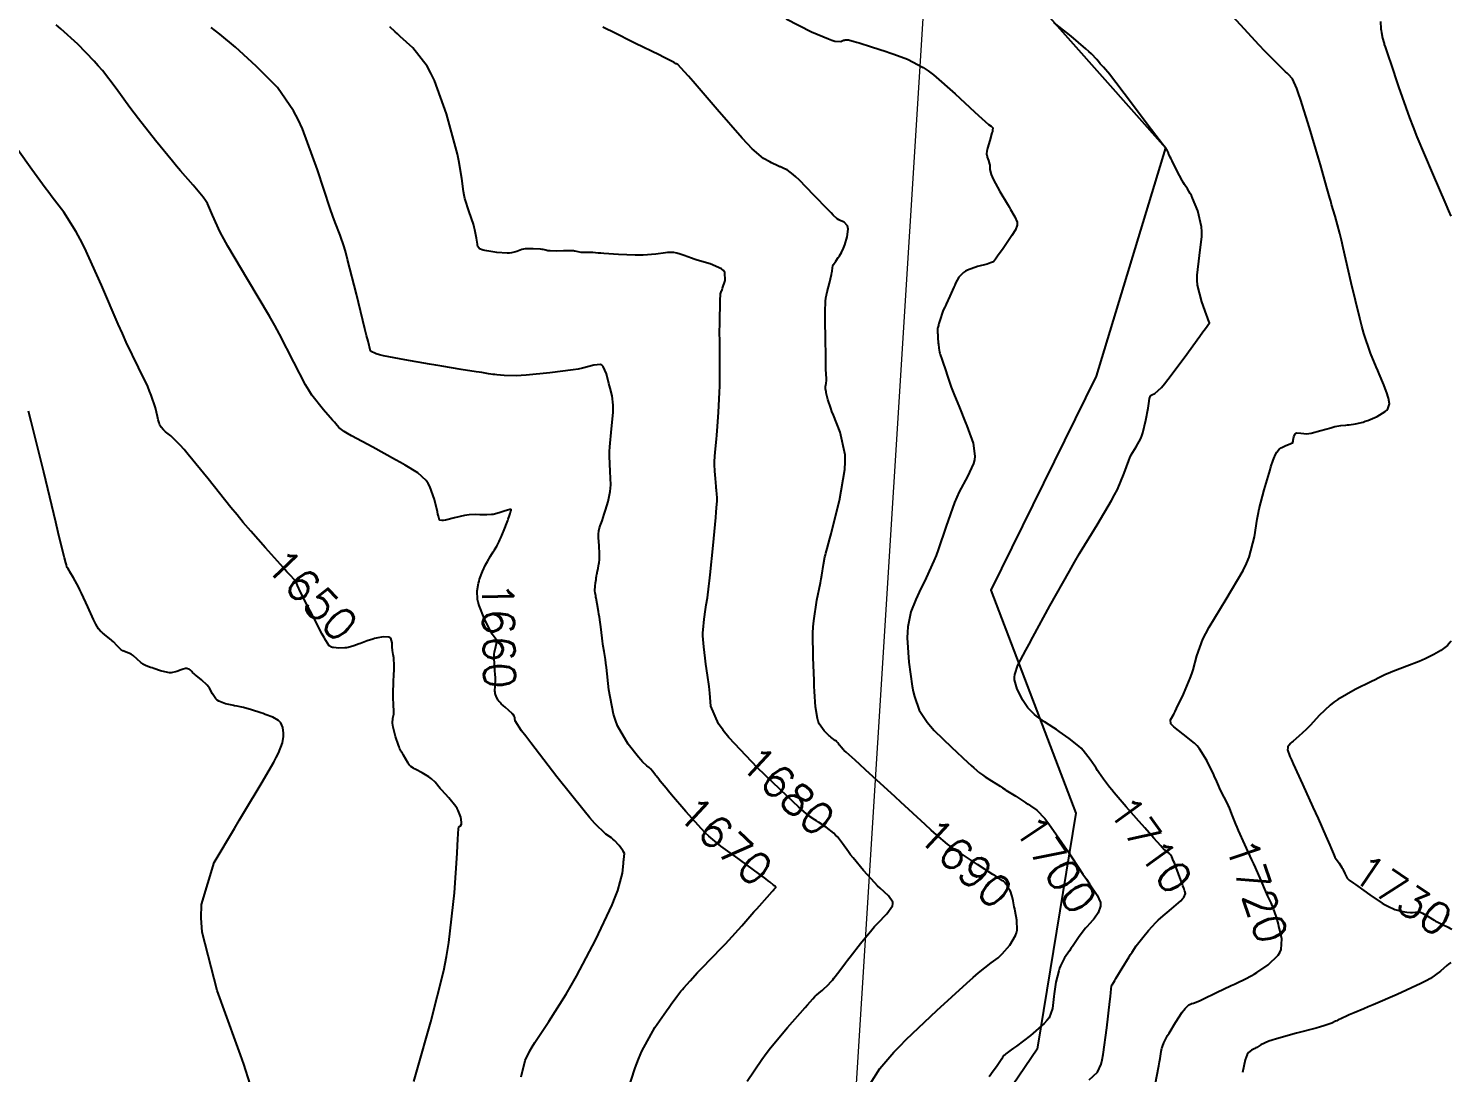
# Model space of a CAD drawing. Header units: metres. Extents: x 837477 to 838477, y 1189014 to 1191014.
# Drawn here: x 837641.7 to 837814.6, y 1189637.6 to 1189764.5 of the extents above; entities that cross this region are included whole.
import ezdxf

# ---------------------------------------------------------------- set-up
doc = ezdxf.new("R2010")
doc.units = ezdxf.units.M
doc.header["$LTSCALE"] = 0.3
doc.layers.add('COTAS 10', color=1, linetype='Continuous')
doc.layers.add('LINEA_DE_CEROS', color=61, linetype='Continuous')
doc.layers.add('Linea_Tendencia', color=51, linetype='Continuous', lineweight=20)
doc.styles.get("Standard").update_dxf_attribs({"font": 'simplex.shx'})

msp = doc.modelspace()

# ---------------------------------------------------------------- linework, layer by layer
at = {"layer": 'COTAS 10'}
for points, elevation in [([(837778.7, 1189636.113), (837779.127, 1189638.422), (837779.212, 1189638.896), (837779.283, 1189639.298), (837779.421, 1189640.155), (837779.494, 1189640.555), (837779.525, 1189640.669), (837779.559, 1189640.785), (837779.721, 1189641.216), (837780.058, 1189641.863), (837780.202, 1189642.116), (837780.37, 1189642.4), (837781.161, 1189643.692), (837781.977, 1189644.93), (837782.16, 1189645.18), (837782.324, 1189645.39), (837782.763, 1189645.815), (837783.047, 1189645.95), (837783.114, 1189645.977), (837783.175, 1189646), (837783.354, 1189646.046), (837783.871, 1189646.252), (837784.145, 1189646.375), (837784.477, 1189646.528), (837786.148, 1189647.322), (837787.92, 1189648.167), (837788.315, 1189648.353), (837788.668, 1189648.518), (837789.596, 1189648.937), (837790.43, 1189649.381), (837790.723, 1189649.561), (837791.044, 1189649.766), (837792.43, 1189650.714), (837793.633, 1189651.87), (837793.838, 1189652.206), (837793.987, 1189652.549), (837794.066, 1189653.844), (837793.797, 1189655.063), (837793.727, 1189655.358), (837793.659, 1189655.633), (837793.43, 1189656.473), (837793.197, 1189657.176), (837793.126, 1189657.366), (837793.052, 1189657.553), (837792.764, 1189658.211), (837792.394, 1189659.021), (837792.268, 1189659.303), (837792.133, 1189659.611), (837791.561, 1189660.935), (837790.873, 1189662.51), (837790.664, 1189662.977), (837790.448, 1189663.458), (837789.601, 1189665.303), (837788.823, 1189667.014), (837788.651, 1189667.409), (837788.497, 1189667.771), (837788.096, 1189668.795), (837787.767, 1189669.635), (837787.659, 1189669.881), (837787.649, 1189669.903), (837787.543, 1189670.133), (837787.063, 1189671.089), (837786.604, 1189671.981), (837786.501, 1189672.192), (837786.408, 1189672.388), (837786.163, 1189672.966), (837785.873, 1189673.649), (837785.754, 1189673.911), (837785.617, 1189674.204), (837784.98, 1189675.525), (837784.082, 1189676.947), (837783.781, 1189677.304), (837783.457, 1189677.645), (837782.098, 1189678.743), (837780.939, 1189679.613), (837780.742, 1189679.81), (837780.599, 1189679.989), (837780.529, 1189680.475), (837780.942, 1189681.171), (837781.103, 1189681.482), (837781.285, 1189681.843), (837782.114, 1189683.575), (837782.948, 1189685.544), (837783.134, 1189686.056), (837783.3, 1189686.554), (837783.736, 1189688.229), (837784.472, 1189690.249), (837784.828, 1189690.963), (837785.249, 1189691.744), (837787.316, 1189695.124), (837789.365, 1189698.607), (837789.775, 1189699.453), (837790.115, 1189700.247), (837790.775, 1189702.688), (837791.083, 1189704.849), (837791.201, 1189705.467), (837791.334, 1189706.094), (837791.935, 1189708.431), (837792.524, 1189710.435), (837792.651, 1189710.853), (837792.761, 1189711.211), (837793.024, 1189712.009), (837793.189, 1189712.411), (837793.237, 1189712.519), (837793.286, 1189712.627), (837793.473, 1189713.004), (837793.756, 1189713.351), (837793.867, 1189713.439), (837793.992, 1189713.524), (837794.558, 1189713.801), (837795.086, 1189714.006), (837795.187, 1189714.045), (837795.269, 1189714.077), (837795.399, 1189714.129), (837795.403, 1189714.133), (837795.404, 1189714.137), (837795.406, 1189714.141), (837795.407, 1189714.142), (837795.41, 1189714.143), (837795.415, 1189714.15), (837795.416, 1189714.155), (837795.418, 1189714.161), (837795.424, 1189714.193), (837795.446, 1189714.321), (837795.456, 1189714.388), (837795.469, 1189714.468), (837795.532, 1189714.873), (837795.709, 1189715.236), (837795.794, 1189715.291), (837795.894, 1189715.326), (837796.385, 1189715.285), (837797.12, 1189715.231), (837797.375, 1189715.257), (837797.652, 1189715.301), (837798.836, 1189715.611), (837800.016, 1189715.962), (837800.289, 1189716.034), (837800.54, 1189716.093), (837801.256, 1189716.215), (837801.875, 1189716.278), (837802.064, 1189716.3), (837802.261, 1189716.326), (837803.039, 1189716.436), (837803.947, 1189716.65), (837804.227, 1189716.741), (837804.519, 1189716.845), (837805.674, 1189717.336), (837806.655, 1189717.92), (837806.838, 1189718.083), (837806.982, 1189718.247), (837807.179, 1189718.843), (837807.035, 1189719.567), (837806.963, 1189719.811), (837806.878, 1189720.074), (837806.458, 1189721.182), (837805.904, 1189722.519), (837805.735, 1189722.927), (837805.559, 1189723.351), (837804.864, 1189725.015), (837804.052, 1189727.403), (837803.802, 1189728.283), (837803.541, 1189729.258), (837802.508, 1189733.566), (837801.536, 1189737.808), (837801.313, 1189738.74), (837801.111, 1189739.567), (837800.549, 1189741.679), (837800.131, 1189743.096), (837800.019, 1189743.484), (837799.91, 1189743.871), (837799.528, 1189745.255), (837798.983, 1189747.185), (837798.769, 1189747.916), (837798.528, 1189748.732), (837797.435, 1189752.393), (837796.343, 1189755.871), (837796.104, 1189756.573), (837795.892, 1189757.161), (837795.357, 1189758.343), (837794.893, 1189758.861), (837794.726, 1189759.031), (837794.543, 1189759.213), (837793.744, 1189759.965), (837792.05, 1189761.691), (837791.303, 1189762.487), (837790.434, 1189763.42), (837786.293, 1189767.939)], 1720), ([(837701.624, 1189637.101), (837702.105, 1189639.075), (837702.667, 1189640.239), (837702.95, 1189640.717), (837703.289, 1189641.262), (837704.974, 1189643.793), (837707.096, 1189647.134), (837707.711, 1189648.19), (837708.338, 1189649.302), (837710.7, 1189653.793), (837712.682, 1189657.983), (837713.07, 1189658.906), (837713.388, 1189659.726), (837713.953, 1189661.831), (837714.048, 1189663.018), (837714.069, 1189663.259), (837714.088, 1189663.462), (837714.137, 1189663.881), (837714.165, 1189664.037), (837714.17, 1189664.075), (837714.174, 1189664.11), (837714.182, 1189664.219), (837714.08, 1189664.425), (837714.016, 1189664.523), (837713.936, 1189664.638), (837713.518, 1189665.198), (837712.957, 1189665.818), (837712.787, 1189665.971), (837712.611, 1189666.115), (837711.922, 1189666.567), (837710.565, 1189667.878), (837709.966, 1189668.564), (837709.272, 1189669.389), (837705.961, 1189673.538), (837702.786, 1189677.663), (837702.178, 1189678.475), (837701.687, 1189679.143), (837700.892, 1189680.362), (837700.859, 1189680.618), (837700.848, 1189680.678), (837700.837, 1189680.734), (837700.792, 1189680.9), (837700.66, 1189681.094), (837700.593, 1189681.167), (837700.514, 1189681.248), (837700.121, 1189681.615), (837699.69, 1189681.996), (837699.491, 1189682.172), (837699.203, 1189682.427), (837699.069, 1189682.571), (837698.968, 1189682.678), (837698.906, 1189682.76), (837698.845, 1189682.848), (837698.632, 1189683.212), (837698.481, 1189683.667), (837698.458, 1189683.813), (837698.443, 1189683.967), (837698.459, 1189684.593), (837698.492, 1189685.384), (837698.489, 1189685.642), (837698.48, 1189685.917), (837698.402, 1189687.05), (837698.353, 1189688.165), (837698.363, 1189688.428), (837698.383, 1189688.671), (837698.537, 1189689.385), (837698.662, 1189689.895), (837698.663, 1189690.01), (837698.649, 1189690.114), (837698.478, 1189690.393), (837698.109, 1189690.89), (837697.97, 1189691.132), (837697.817, 1189691.418), (837697.131, 1189692.826), (837696.52, 1189694.372), (837696.413, 1189694.745), (837696.333, 1189695.095), (837696.269, 1189696.16), (837696.438, 1189697.068), (837696.504, 1189697.319), (837696.579, 1189697.57), (837696.92, 1189698.474), (837697.309, 1189699.308), (837697.415, 1189699.515), (837697.519, 1189699.712), (837697.887, 1189700.334), (837698.226, 1189700.863), (837698.313, 1189701.001), (837698.396, 1189701.135), (837698.659, 1189701.567), (837698.671, 1189701.587), (837698.961, 1189702.146), (837699.054, 1189702.348), (837699.152, 1189702.57), (837699.554, 1189703.539), (837699.921, 1189704.479), (837699.999, 1189704.682), (837700.066, 1189704.86), (837700.218, 1189705.296), (837700.287, 1189705.525), (837700.301, 1189705.572), (837700.312, 1189705.612), (837700.334, 1189705.697), (837700.349, 1189705.754), (837700.355, 1189705.776), (837700.364, 1189705.801), (837700.403, 1189705.914), (837700.405, 1189706.009), (837700.39, 1189706.022), (837700.369, 1189706.031), (837700.233, 1189706.014), (837699.946, 1189705.927), (837699.828, 1189705.89), (837699.694, 1189705.849), (837699.072, 1189705.653), (837698.382, 1189705.468), (837698.205, 1189705.433), (837698.034, 1189705.405), (837697.469, 1189705.361), (837696.93, 1189705.371), (837696.777, 1189705.376), (837696.621, 1189705.382), (837696.043, 1189705.414), (837695.299, 1189705.375), (837695.038, 1189705.336), (837694.754, 1189705.285), (837693.532, 1189705), (837692.414, 1189704.739), (837692.196, 1189704.703), (837692.017, 1189704.682), (837691.701, 1189704.737), (837691.573, 1189705.216), (837691.512, 1189705.462), (837691.44, 1189705.757), (837691.091, 1189707.234), (837690.528, 1189708.826), (837690.322, 1189709.193), (837690.094, 1189709.529), (837689.087, 1189710.478), (837687.542, 1189711.405), (837686.976, 1189711.727), (837686.348, 1189712.078), (837683.58, 1189713.582), (837681.023, 1189714.978), (837680.529, 1189715.261), (837680.127, 1189715.499), (837679.449, 1189715.987), (837679.119, 1189716.432), (837678.938, 1189716.644), (837678.716, 1189716.894), (837677.59, 1189718.118), (837676.196, 1189719.906), (837675.805, 1189720.512), (837675.414, 1189721.166), (837673.984, 1189723.929), (837672.253, 1189727.334), (837671.672, 1189728.393), (837671.046, 1189729.502), (837668.417, 1189733.929), (837665.983, 1189738.025), (837665.481, 1189738.927), (837665.052, 1189739.727), (837664.123, 1189741.778), (837663.493, 1189743.187), (837663.253, 1189743.583), (837662.984, 1189743.982), (837661.778, 1189745.444), (837660.227, 1189747.174), (837659.742, 1189747.741), (837659.232, 1189748.348), (837657.19, 1189750.857), (837655.115, 1189753.507), (837654.585, 1189754.202), (837654.074, 1189754.88), (837652.388, 1189757.19), (837650.727, 1189759.351), (837650.231, 1189759.934), (837649.72, 1189760.512), (837647.745, 1189762.547), (837645.685, 1189764.427), (837645.121, 1189764.906)], 1660), ([(837733.847, 1189765.631), (837736.909, 1189764.055), (837738.978, 1189763.2), (837739.399, 1189763.054), (837739.753, 1189762.948), (837740.485, 1189762.893), (837740.81, 1189763.045), (837740.909, 1189763.069), (837741.012, 1189763.084), (837741.414, 1189763.075), (837742.105, 1189762.91), (837742.389, 1189762.829), (837742.714, 1189762.731), (837744.222, 1189762.248), (837745.971, 1189761.662), (837746.447, 1189761.5), (837746.92, 1189761.337), (837748.6, 1189760.75), (837750.492, 1189759.748), (837751.099, 1189759.324), (837751.741, 1189758.836), (837754.359, 1189756.546), (837756.72, 1189754.326), (837757.2, 1189753.884), (837757.606, 1189753.516), (837758.444, 1189752.806), (837758.734, 1189752.609), (837758.794, 1189752.563), (837758.846, 1189752.522), (837758.958, 1189752.406), (837758.933, 1189752.113), (837758.897, 1189751.961), (837758.85, 1189751.778), (837758.577, 1189750.859), (837758.299, 1189749.928), (837758.248, 1189749.737), (837758.209, 1189749.576), (837758.164, 1189749.235), (837758.223, 1189749.02), (837758.249, 1189748.938), (837758.279, 1189748.845), (837758.424, 1189748.427), (837758.553, 1189747.969), (837758.574, 1189747.851), (837758.587, 1189747.737), (837758.579, 1189747.355), (837758.737, 1189746.728), (837758.856, 1189746.458), (837759.006, 1189746.147), (837759.818, 1189744.675), (837760.719, 1189743.141), (837760.926, 1189742.791), (837761.114, 1189742.472), (837761.64, 1189741.588), (837761.895, 1189740.933), (837761.912, 1189740.759), (837761.907, 1189740.587), (837761.696, 1189739.993), (837761.245, 1189739.3), (837761.089, 1189739.066), (837760.919, 1189738.814), (837760.19, 1189737.755), (837759.513, 1189736.789), (837759.26, 1189736.437), (837759.023, 1189736.13), (837758.669, 1189735.98), (837758.479, 1189735.92), (837758.25, 1189735.851), (837757.09, 1189735.533), (837755.88, 1189735.111), (837755.618, 1189734.977), (837755.388, 1189734.835), (837754.822, 1189734.261), (837754.435, 1189733.527), (837754.318, 1189733.284), (837754.197, 1189733.025), (837753.722, 1189731.949), (837753.302, 1189730.978), (837753.215, 1189730.787), (837753.14, 1189730.628), (837752.977, 1189730.331), (837752.868, 1189730.116), (837752.828, 1189730.009), (837752.784, 1189729.881), (837752.589, 1189729.245), (837752.405, 1189728.606), (837752.368, 1189728.476), (837752.336, 1189728.366), (837752.27, 1189728.135), (837752.248, 1189728.046), (837752.243, 1189728.025), (837752.24, 1189728.006), (837752.234, 1189727.949), (837752.234, 1189727.875), (837752.235, 1189727.845), (837752.235, 1189727.811), (837752.238, 1189727.652), (837752.247, 1189727.411), (837752.251, 1189727.324), (837752.256, 1189727.229), (837752.279, 1189726.816), (837752.312, 1189726.349), (837752.322, 1189726.221), (837752.333, 1189726.093), (837752.378, 1189725.633), (837752.464, 1189725.146), (837752.501, 1189725.001), (837752.544, 1189724.852), (837752.743, 1189724.275), (837752.999, 1189723.574), (837753.076, 1189723.346), (837753.157, 1189723.104), (837753.474, 1189722.106), (837753.896, 1189720.876), (837754.042, 1189720.487), (837754.202, 1189720.077), (837754.887, 1189718.424), (837755.61, 1189716.672), (837755.793, 1189716.2), (837755.97, 1189715.734), (837756.546, 1189714.099), (837756.767, 1189712.505), (837756.719, 1189712.066), (837756.624, 1189711.627), (837755.887, 1189710.046), (837754.853, 1189708.163), (837754.571, 1189707.532), (837754.29, 1189706.855), (837753.29, 1189704.017), (837752.315, 1189701.137), (837752.05, 1189700.433), (837751.787, 1189699.771), (837750.855, 1189697.716), (837750.009, 1189695.993), (837749.8, 1189695.538), (837749.602, 1189695.094), (837748.981, 1189693.572), (837748.608, 1189691.751), (837748.567, 1189691.119), (837748.554, 1189690.431), (837748.731, 1189687.481), (837749.141, 1189684.568), (837749.274, 1189683.902), (837749.416, 1189683.298), (837750, 1189681.626), (837750.991, 1189680.162), (837751.389, 1189679.69), (837751.841, 1189679.188), (837753.923, 1189677.134), (837755.925, 1189675.294), (837756.327, 1189674.928), (837756.663, 1189674.623), (837757.326, 1189674.039), (837757.695, 1189673.776), (837757.845, 1189673.674), (837758.017, 1189673.559), (837758.811, 1189673.04), (837759.826, 1189672.387), (837760.137, 1189672.189), (837760.461, 1189671.983), (837760.537, 1189671.935), (837761.737, 1189671.175), (837762.957, 1189670.396), (837763.245, 1189670.208), (837763.513, 1189670.031), (837764.299, 1189669.494), (837765.256, 1189668.466), (837765.632, 1189667.981), (837766.054, 1189667.408), (837767.979, 1189664.612), (837769.898, 1189661.729), (837770.318, 1189661.1), (837770.689, 1189660.546), (837771.626, 1189659.156), (837772.025, 1189658.275), (837772.058, 1189658.041), (837772.056, 1189657.81), (837771.765, 1189657.013), (837771.298, 1189656.348), (837771.185, 1189656.2), (837771.079, 1189656.069), (837770.752, 1189655.727), (837770.37, 1189655.318), (837770.229, 1189655.144), (837770.072, 1189654.943), (837769.378, 1189653.999), (837768.634, 1189652.943), (837768.446, 1189652.671), (837768.266, 1189652.408), (837767.679, 1189651.536), (837767.192, 1189650.588), (837767.075, 1189650.279), (837766.965, 1189649.949), (837766.631, 1189648.586), (837766.396, 1189647.184), (837766.348, 1189646.829), (837766.308, 1189646.489), (837766.225, 1189645.382), (837765.79, 1189644.261), (837765.527, 1189643.912), (837765.203, 1189643.547), (837763.518, 1189642.09), (837761.813, 1189640.815), (837761.475, 1189640.564), (837761.196, 1189640.358), (837760.677, 1189639.985), (837760.536, 1189639.887), (837760.496, 1189639.854), (837760.455, 1189639.818), (837760.306, 1189639.669), (837760.176, 1189639.508), (837760.147, 1189639.465), (837760.122, 1189639.423), (837760.056, 1189639.277), (837759.403, 1189638.316), (837759.006, 1189637.761), (837758.517, 1189637.081)], 1700), ([(837770.68, 1189636.729), (837771.688, 1189637.657), (837772.124, 1189638.638), (837772.246, 1189639.166), (837772.368, 1189639.805), (837772.816, 1189643.037), (837773.18, 1189646.229), (837773.249, 1189646.842), (837773.305, 1189647.337), (837773.393, 1189648.151), (837773.397, 1189648.192), (837773.399, 1189648.201), (837773.402, 1189648.21), (837773.417, 1189648.232), (837773.434, 1189648.248), (837773.439, 1189648.252), (837773.455, 1189648.272), (837773.648, 1189648.591), (837773.766, 1189648.786), (837773.912, 1189649.027), (837774.672, 1189650.286), (837775.51, 1189651.651), (837775.704, 1189651.959), (837775.882, 1189652.238), (837776.39, 1189652.991), (837776.86, 1189653.619), (837777.015, 1189653.819), (837777.18, 1189654.03), (837777.865, 1189654.885), (837778.754, 1189655.853), (837779.047, 1189656.135), (837779.361, 1189656.423), (837780.667, 1189657.516), (837781.807, 1189658.488), (837782.016, 1189658.701), (837782.179, 1189658.888), (837782.386, 1189659.359), (837782.304, 1189659.627), (837782.285, 1189659.687), (837782.268, 1189659.74), (837782.222, 1189659.881), (837782.193, 1189659.963), (837782.187, 1189659.98), (837782.181, 1189659.994), (837782.169, 1189660.025), (837782.066, 1189660.295), (837782.005, 1189660.461), (837781.928, 1189660.666), (837781.531, 1189661.734), (837781.107, 1189662.857), (837781.014, 1189663.097), (837780.931, 1189663.306), (837780.718, 1189663.802), (837780.543, 1189664.078), (837780.483, 1189664.148), (837780.419, 1189664.215), (837780.146, 1189664.433), (837779.715, 1189664.807), (837779.55, 1189664.972), (837779.366, 1189665.163), (837778.537, 1189666.077), (837777.439, 1189667.324), (837777.085, 1189667.727), (837776.709, 1189668.153), (837775.17, 1189669.9), (837773.721, 1189671.576), (837773.402, 1189671.958), (837773.119, 1189672.304), (837772.391, 1189673.261), (837771.845, 1189674.066), (837771.675, 1189674.318), (837771.498, 1189674.581), (837771.34, 1189674.818), (837770.794, 1189675.637), (837769.944, 1189676.723), (837769.675, 1189677.007), (837769.392, 1189677.282), (837768.246, 1189678.213), (837767.03, 1189679.059), (837766.702, 1189679.281), (837766.377, 1189679.498), (837765.236, 1189680.237), (837764.244, 1189680.927), (837764.013, 1189681.113), (837763.801, 1189681.297), (837763.197, 1189681.943), (837762.706, 1189682.672), (837762.566, 1189682.908), (837762.424, 1189683.16), (837761.899, 1189684.193), (837761.59, 1189685.331), (837761.584, 1189685.648), (837761.613, 1189685.967), (837762.008, 1189687.126), (837762.983, 1189688.936), (837763.377, 1189689.666), (837763.826, 1189690.494), (837765.899, 1189694.307), (837768.252, 1189698.53), (837768.877, 1189699.616), (837769.491, 1189700.665), (837771.616, 1189704.155), (837773.37, 1189707.099), (837773.751, 1189707.805), (837774.086, 1189708.464), (837774.916, 1189710.448), (837775.466, 1189711.958), (837775.623, 1189712.318), (837775.783, 1189712.652), (837776.382, 1189713.65), (837776.937, 1189714.653), (837777.069, 1189714.991), (837777.192, 1189715.354), (837777.56, 1189716.885), (837777.815, 1189718.324), (837777.867, 1189718.631), (837777.911, 1189718.897), (837778.004, 1189719.524), (837778.124, 1189719.839), (837778.186, 1189719.909), (837778.26, 1189719.972), (837778.629, 1189720.133), (837779.453, 1189720.864), (837779.814, 1189721.285), (837780.232, 1189721.801), (837782.221, 1189724.455), (837784.128, 1189727.097), (837784.493, 1189727.605), (837784.789, 1189728.016), (837785.272, 1189728.694), (837785.144, 1189729.113), (837785.055, 1189729.361), (837784.943, 1189729.666), (837784.343, 1189731.244), (837783.844, 1189733.294), (837783.796, 1189733.896), (837783.786, 1189734.513), (837784.074, 1189736.868), (837784.37, 1189739.198), (837784.364, 1189739.8), (837784.321, 1189740.383), (837783.852, 1189742.331), (837783.225, 1189743.851), (837783.083, 1189744.164), (837782.954, 1189744.43), (837782.605, 1189745.002), (837782.251, 1189745.503), (837782.12, 1189745.725), (837781.976, 1189745.982), (837781.334, 1189747.212), (837780.736, 1189748.406), (837780.619, 1189748.642), (837780.524, 1189748.836), (837780.353, 1189749.191), (837780.313, 1189749.295), (837780.3, 1189749.33), (837780.287, 1189749.368), (837780.23, 1189749.527), (837780.094, 1189749.772), (837780.03, 1189749.864), (837779.955, 1189749.966), (837779.589, 1189750.423), (837778.762, 1189751.479), (837778.395, 1189751.959), (837777.969, 1189752.521), (837775.933, 1189755.23), (837773.918, 1189757.896), (837773.506, 1189758.43), (837773.156, 1189758.877), (837772.417, 1189759.754), (837772.09, 1189760.081), (837772.001, 1189760.181), (837771.912, 1189760.284), (837771.596, 1189760.688), (837770.927, 1189761.385), (837770.616, 1189761.673), (837770.251, 1189762.002), (837768.48, 1189763.533), (837766.419, 1189765.17)], 1710), ([(837806.075, 1189765.332), (837806.13, 1189764.437), (837806.154, 1189764.213), (837806.183, 1189763.999), (837806.318, 1189763.311), (837806.462, 1189762.772), (837806.497, 1189762.652), (837806.529, 1189762.544), (837806.624, 1189762.26), (837806.92, 1189761.392), (837807.08, 1189760.916), (837807.272, 1189760.337), (837808.245, 1189757.398), (837809.597, 1189753.597), (837810.029, 1189752.476), (837810.485, 1189751.325), (837812.338, 1189746.92), (837814.001, 1189743.103), (837814.337, 1189742.322), (837814.62, 1189741.662)], 1730), ([(837714.067, 1189633.82), (837715.466, 1189638.183), (837715.876, 1189639.222), (837716.295, 1189640.188), (837717.887, 1189643.067), (837719.302, 1189645.108), (837719.608, 1189645.546), (837719.878, 1189645.928), (837720.545, 1189646.847), (837721.051, 1189647.479), (837721.219, 1189647.68), (837721.399, 1189647.893), (837722.151, 1189648.757), (837723.056, 1189649.747), (837723.334, 1189650.04), (837723.623, 1189650.341), (837724.762, 1189651.495), (837726.065, 1189652.835), (837726.456, 1189653.253), (837726.861, 1189653.691), (837728.436, 1189655.443), (837729.92, 1189657.124), (837730.267, 1189657.517), (837730.587, 1189657.878), (837731.514, 1189658.922), (837732.129, 1189659.607), (837732.252, 1189659.743), (837732.355, 1189659.855), (837732.558, 1189660.062), (837732.598, 1189660.115), (837732.6, 1189660.13), (837732.597, 1189660.144), (837732.549, 1189660.195), (837732.466, 1189660.255), (837732.441, 1189660.276), (837732.415, 1189660.298), (837732.313, 1189660.392), (837731.873, 1189660.739), (837731.635, 1189660.92), (837731.345, 1189661.137), (837729.877, 1189662.232), (837728.174, 1189663.486), (837727.736, 1189663.804), (837727.313, 1189664.11), (837725.907, 1189665.111), (837724.454, 1189666.318), (837724.001, 1189666.754), (837723.526, 1189667.234), (837721.628, 1189669.335), (837719.91, 1189671.355), (837719.549, 1189671.784), (837719.237, 1189672.157), (837718.524, 1189673.032), (837718.428, 1189673.157), (837718.152, 1189673.515), (837718.056, 1189673.64), (837717.962, 1189673.762), (837717.646, 1189674.171), (837717.351, 1189674.512), (837717.271, 1189674.59), (837717.191, 1189674.661), (837716.909, 1189674.859), (837716.389, 1189675.361), (837716.16, 1189675.623), (837715.894, 1189675.939), (837714.627, 1189677.527), (837713.348, 1189679.718), (837713.075, 1189680.414), (837712.837, 1189681.149), (837712.271, 1189684.129), (837711.982, 1189686.808), (837711.919, 1189687.354), (837711.863, 1189687.815), (837711.722, 1189688.773), (837711.606, 1189689.428), (837711.565, 1189689.699), (837711.521, 1189690.008), (837711.332, 1189691.446), (837711.132, 1189692.953), (837711.081, 1189693.306), (837711.032, 1189693.631), (837710.87, 1189694.571), (837710.741, 1189695.237), (837710.712, 1189695.388), (837710.687, 1189695.525), (837710.623, 1189695.903), (837710.59, 1189696.149), (837710.584, 1189696.203), (837710.581, 1189696.251), (837710.58, 1189696.375), (837710.601, 1189696.54), (837710.61, 1189696.614), (837710.622, 1189696.7), (837710.675, 1189697.112), (837710.731, 1189697.535), (837710.744, 1189697.628), (837710.755, 1189697.71), (837710.785, 1189697.921), (837710.827, 1189698.155), (837710.846, 1189698.252), (837710.868, 1189698.363), (837710.973, 1189698.88), (837711.078, 1189699.402), (837711.1, 1189699.516), (837711.119, 1189699.617), (837711.162, 1189699.872), (837711.165, 1189700.24), (837711.159, 1189700.413), (837711.15, 1189700.617), (837711.093, 1189701.609), (837711.041, 1189702.616), (837711.035, 1189702.829), (837711.033, 1189703.014), (837711.057, 1189703.444), (837711.147, 1189703.779), (837711.187, 1189703.904), (837711.233, 1189704.043), (837711.452, 1189704.661), (837711.727, 1189705.447), (837711.809, 1189705.693), (837711.893, 1189705.95), (837712.217, 1189706.977), (837712.457, 1189708.212), (837712.489, 1189708.6), (837712.505, 1189709.008), (837712.437, 1189710.65), (837712.36, 1189712.52), (837712.371, 1189713.072), (837712.396, 1189713.64), (837712.602, 1189715.815), (837712.795, 1189717.813), (837712.813, 1189718.269), (837712.815, 1189718.684), (837712.69, 1189719.828), (837712.448, 1189720.767), (837712.375, 1189721.051), (837712.3, 1189721.346), (837712.01, 1189722.497), (837711.587, 1189723.403), (837711.429, 1189723.543), (837711.252, 1189723.635), (837710.465, 1189723.565), (837709.093, 1189723.187), (837708.547, 1189723.084), (837707.93, 1189722.982), (837705.104, 1189722.62), (837702.252, 1189722.352), (837701.619, 1189722.31), (837701.054, 1189722.281), (837699.578, 1189722.291), (837698.655, 1189722.388), (837698.439, 1189722.413), (837698.239, 1189722.438), (837697.659, 1189722.525), (837696.862, 1189722.655), (837696.527, 1189722.709), (837696.141, 1189722.769), (837694.333, 1189723.05), (837691.986, 1189723.425), (837691.261, 1189723.546), (837690.504, 1189723.674), (837687.498, 1189724.196), (837684.898, 1189724.707), (837684.396, 1189724.828), (837683.99, 1189724.94), (837683.31, 1189725.272), (837683.013, 1189726.496), (837682.847, 1189727.171), (837682.645, 1189727.992), (837681.616, 1189732.172), (837680.538, 1189736.395), (837680.306, 1189737.244), (837680.103, 1189737.954), (837679.608, 1189739.361), (837679.004, 1189740.88), (837678.732, 1189741.661), (837678.415, 1189742.597), (837676.889, 1189747.281), (837675.031, 1189752.284), (837674.504, 1189753.422), (837673.972, 1189754.452), (837672.003, 1189757.281), (837670.004, 1189759.33), (837669.452, 1189759.869), (837668.901, 1189760.395), (837666.916, 1189762.194), (837664.987, 1189763.799), (837664.471, 1189764.204), (837663.963, 1189764.592)], 1670), ([(837729.084, 1189636.549), (837730.877, 1189639.197), (837731.403, 1189639.911), (837731.942, 1189640.617), (837733.996, 1189643.096), (837736.126, 1189645.51), (837736.43, 1189645.854), (837737.057, 1189646.563), (837737.334, 1189646.851), (837737.418, 1189646.929), (837737.504, 1189647.007), (837737.838, 1189647.285), (837738.21, 1189647.59), (837738.32, 1189647.686), (837738.432, 1189647.786), (837738.863, 1189648.188), (837739.348, 1189648.708), (837739.495, 1189648.883), (837739.647, 1189649.071), (837740.243, 1189649.861), (837741.031, 1189650.921), (837741.304, 1189651.28), (837741.601, 1189651.666), (837742.874, 1189653.294), (837744.233, 1189654.949), (837744.585, 1189655.352), (837744.926, 1189655.731), (837746.067, 1189656.9), (837746.751, 1189657.852), (837746.804, 1189658.094), (837746.798, 1189658.327), (837746.282, 1189659.093), (837745.269, 1189659.994), (837744.949, 1189660.312), (837744.612, 1189660.66), (837743.253, 1189662.167), (837741.964, 1189663.703), (837741.672, 1189664.069), (837741.408, 1189664.411), (837740.687, 1189665.431), (837740.055, 1189666.255), (837739.847, 1189666.471), (837739.624, 1189666.682), (837738.7, 1189667.404), (837737.766, 1189668.033), (837737.537, 1189668.186), (837737.321, 1189668.33), (837736.648, 1189668.774), (837735.326, 1189669.906), (837734.701, 1189670.484), (837733.963, 1189671.176), (837730.365, 1189674.632), (837726.858, 1189678.338), (837726.179, 1189679.188), (837726.162, 1189679.214), (837725.626, 1189679.962), (837724.681, 1189682.121), (837724.546, 1189683.711), (837724.503, 1189684.126), (837724.458, 1189684.53), (837724.278, 1189685.898), (837724.089, 1189687.211), (837724.038, 1189687.581), (837723.989, 1189687.952), (837723.816, 1189689.316), (837723.721, 1189690.675), (837723.72, 1189691.044), (837723.73, 1189691.411), (837723.857, 1189692.708), (837724.041, 1189693.88), (837724.086, 1189694.168), (837724.13, 1189694.439), (837724.268, 1189695.284), (837724.448, 1189696.709), (837724.517, 1189697.346), (837724.595, 1189698.087), (837724.949, 1189701.641), (837725.277, 1189705.05), (837725.338, 1189705.702), (837725.387, 1189706.226), (837725.459, 1189707.061), (837725.452, 1189707.072), (837725.451, 1189707.076), (837725.451, 1189707.081), (837725.453, 1189707.102), (837725.457, 1189707.138), (837725.459, 1189707.151), (837725.46, 1189707.166), (837725.464, 1189707.233), (837725.457, 1189707.377), (837725.451, 1189707.44), (837725.444, 1189707.513), (837725.405, 1189707.861), (837725.351, 1189708.408), (837725.334, 1189708.606), (837725.317, 1189708.824), (837725.249, 1189709.78), (837725.184, 1189710.663), (837725.169, 1189710.834), (837725.155, 1189710.974), (837725.116, 1189711.216), (837725.114, 1189711.51), (837725.124, 1189711.682), (837725.138, 1189711.894), (837725.226, 1189712.99), (837725.356, 1189714.551), (837725.397, 1189715.056), (837725.44, 1189715.594), (837725.61, 1189717.801), (837725.749, 1189720.287), (837725.772, 1189721.001), (837725.787, 1189721.727), (837725.786, 1189724.438), (837725.754, 1189726.762), (837725.751, 1189727.244), (837725.749, 1189727.655), (837725.76, 1189728.553), (837725.783, 1189729.131), (837725.788, 1189729.34), (837725.792, 1189729.57), (837725.805, 1189730.579), (837725.821, 1189731.531), (837725.828, 1189731.726), (837725.836, 1189731.89), (837725.873, 1189732.236), (837725.985, 1189732.575), (837726.04, 1189732.734), (837726.105, 1189732.923), (837726.426, 1189733.842), (837726.382, 1189734.829), (837726.216, 1189735.06), (837725.985, 1189735.272), (837724.595, 1189735.885), (837723, 1189736.336), (837722.638, 1189736.445), (837722.312, 1189736.549), (837721.422, 1189736.868), (837720.828, 1189737.098), (837720.687, 1189737.144), (837720.557, 1189737.184), (837720.173, 1189737.265), (837719.648, 1189737.254), (837719.429, 1189737.235), (837719.178, 1189737.21), (837718.004, 1189737.063), (837716.467, 1189736.939), (837715.986, 1189736.928), (837715.482, 1189736.927), (837713.461, 1189737.01), (837711.659, 1189737.135), (837711.292, 1189737.161), (837710.982, 1189737.183), (837710.341, 1189737.232), (837710.05, 1189737.247), (837709.867, 1189737.247), (837709.498, 1189737.232), (837709.115, 1189737.232), (837709.012, 1189737.241), (837708.911, 1189737.253), (837708.557, 1189737.33), (837708.205, 1189737.411), (837708.105, 1189737.425), (837708.004, 1189737.436), (837707.627, 1189737.45), (837707.134, 1189737.442), (837706.96, 1189737.44), (837706.769, 1189737.438), (837705.942, 1189737.433), (837705.169, 1189737.446), (837705.013, 1189737.456), (837704.881, 1189737.468), (837704.613, 1189737.536), (837704.315, 1189737.613), (837704.164, 1189737.632), (837703.983, 1189737.65), (837703.086, 1189737.705), (837702.119, 1189737.685), (837701.894, 1189737.657), (837701.689, 1189737.618), (837701.102, 1189737.393), (837700.446, 1189737.195), (837700.197, 1189737.173), (837699.918, 1189737.166), (837698.667, 1189737.259), (837697.467, 1189737.441), (837697.22, 1189737.489), (837697.01, 1189737.537), (837696.562, 1189737.701), (837696.38, 1189737.996), (837696.339, 1189738.126), (837696.301, 1189738.277), (837696.195, 1189738.996), (837696.009, 1189740.004), (837695.921, 1189740.337), (837695.817, 1189740.694), (837695.307, 1189742.177), (837694.796, 1189743.795), (837694.69, 1189744.237), (837694.601, 1189744.676), (837694.407, 1189746.238), (837694.064, 1189748.384), (837693.881, 1189749.19), (837693.66, 1189750.089), (837692.539, 1189754.105), (837691.081, 1189758.141), (837690.646, 1189759.053), (837690.198, 1189759.877), (837688.467, 1189762.109), (837686.932, 1189763.509), (837686.607, 1189763.808), (837686.325, 1189764.068), (837685.669, 1189764.687)], 1680), ([(837744.035, 1189636.251), (837745.204, 1189638.094), (837746.929, 1189640.082), (837747.631, 1189640.808), (837748.431, 1189641.61), (837752.129, 1189645.139), (837755.779, 1189648.474), (837756.548, 1189649.153), (837757.213, 1189649.727), (837758.741, 1189650.919), (837759.604, 1189651.555), (837759.849, 1189651.778), (837760.096, 1189652.022), (837761.012, 1189653.073), (837761.714, 1189654.262), (837761.827, 1189654.593), (837761.905, 1189654.924), (837761.889, 1189656.126), (837761.666, 1189657.219), (837761.612, 1189657.482), (837761.562, 1189657.728), (837761.411, 1189658.47), (837761.294, 1189659.014), (837761.266, 1189659.134), (837761.239, 1189659.241), (837761.156, 1189659.516), (837761.048, 1189659.742), (837761.006, 1189659.818), (837760.959, 1189659.9), (837760.741, 1189660.243), (837760.528, 1189660.556), (837760.483, 1189660.619), (837760.443, 1189660.671), (837760.351, 1189660.776), (837760.287, 1189660.82), (837760.265, 1189660.834), (837760.242, 1189660.85), (837760.142, 1189660.913), (837759.605, 1189661.26), (837759.305, 1189661.453), (837758.94, 1189661.689), (837757.078, 1189662.894), (837755.126, 1189664.171), (837754.705, 1189664.453), (837754.335, 1189664.703), (837753.428, 1189665.349), (837752.108, 1189666.499), (837751.477, 1189667.068), (837750.732, 1189667.745), (837747.755, 1189670.48), (837747.082, 1189671.096), (837743.495, 1189674.399), (837742.789, 1189675.045), (837742.207, 1189675.576), (837741.145, 1189676.528), (837740.898, 1189676.739), (837740.831, 1189676.803), (837740.763, 1189676.869), (837740.524, 1189677.128), (837740.316, 1189677.375), (837740.269, 1189677.434), (837740.227, 1189677.489), (837740.111, 1189677.653), (837740.009, 1189677.786), (837739.975, 1189677.821), (837739.939, 1189677.855), (837739.791, 1189677.971), (837739.64, 1189678.072), (837739.603, 1189678.097), (837739.568, 1189678.12), (837739.46, 1189678.192), (837739.247, 1189678.374), (837739.146, 1189678.467), (837739.028, 1189678.579), (837738.448, 1189679.135), (837737.864, 1189679.992), (837737.743, 1189680.293), (837737.639, 1189680.621), (837737.409, 1189682.037), (837737.291, 1189683.927), (837737.258, 1189684.555), (837737.224, 1189685.228), (837737.099, 1189688.035), (837737.093, 1189690.992), (837737.134, 1189691.758), (837737.194, 1189692.502), (837737.563, 1189695.003), (837737.989, 1189697.103), (837738.084, 1189697.594), (837738.169, 1189698.046), (837738.392, 1189699.353), (837738.552, 1189700.292), (837738.596, 1189700.512), (837738.641, 1189700.714), (837738.803, 1189701.3), (837739.137, 1189702.48), (837739.29, 1189703.057), (837739.469, 1189703.742), (837740.335, 1189707.121), (837740.977, 1189710.877), (837741.014, 1189711.8), (837740.991, 1189712.673), (837740.401, 1189715.401), (837739.571, 1189717.475), (837739.396, 1189717.934), (837739.244, 1189718.344), (837738.896, 1189719.409), (837738.737, 1189720.056), (837738.705, 1189720.202), (837738.679, 1189720.333), (837738.629, 1189720.687), (837738.628, 1189720.948), (837738.633, 1189721.021), (837738.64, 1189721.095), (837738.683, 1189721.364), (837738.72, 1189721.696), (837738.723, 1189721.81), (837738.723, 1189721.933), (837738.695, 1189722.456), (837738.657, 1189723.09), (837738.65, 1189723.283), (837738.645, 1189723.484), (837738.641, 1189724.27), (837738.64, 1189725.226), (837738.637, 1189725.534), (837738.633, 1189725.861), (837738.607, 1189727.196), (837738.583, 1189728.555), (837738.58, 1189728.897), (837738.578, 1189729.224), (837738.584, 1189730.282), (837738.602, 1189731.077), (837738.608, 1189731.238), (837738.615, 1189731.374), (837738.643, 1189731.653), (837738.668, 1189731.749), (837738.672, 1189731.769), (837738.675, 1189731.787), (837738.677, 1189731.828), (837738.736, 1189732.1), (837738.776, 1189732.264), (837738.825, 1189732.465), (837739.084, 1189733.509), (837739.34, 1189734.585), (837739.387, 1189734.806), (837739.423, 1189734.995), (837739.469, 1189735.399), (837739.514, 1189735.636), (837739.551, 1189735.719), (837739.598, 1189735.809), (837739.854, 1189736.196), (837740.161, 1189736.624), (837740.239, 1189736.74), (837740.315, 1189736.854), (837740.565, 1189737.256), (837740.81, 1189737.788), (837740.883, 1189737.984), (837740.958, 1189738.201), (837741.245, 1189739.161), (837741.374, 1189740.098), (837741.348, 1189740.301), (837741.296, 1189740.479), (837740.887, 1189740.918), (837740.404, 1189741.149), (837740.305, 1189741.197), (837740.222, 1189741.237), (837740.047, 1189741.324), (837739.566, 1189741.796), (837739.289, 1189742.078), (837738.95, 1189742.427), (837737.206, 1189744.236), (837735.4, 1189746.067), (837735.021, 1189746.429), (837734.695, 1189746.729), (837733.956, 1189747.289), (837733.615, 1189747.423), (837733.539, 1189747.455), (837733.473, 1189747.483), (837733.302, 1189747.563), (837733.134, 1189747.647), (837733.07, 1189747.677), (837732.997, 1189747.71), (837732.67, 1189747.855), (837732.199, 1189748.079), (837732.036, 1189748.162), (837731.858, 1189748.254), (837731.099, 1189748.662), (837729.712, 1189749.861), (837729.139, 1189750.452), (837728.483, 1189751.155), (837725.433, 1189754.629), (837722.519, 1189758.026), (837721.949, 1189758.68), (837721.482, 1189759.21), (837720.653, 1189760.09), (837720.491, 1189760.169), (837720.445, 1189760.194), (837720.399, 1189760.22), (837720.226, 1189760.326), (837719.399, 1189760.754), (837718.94, 1189760.983), (837718.382, 1189761.26), (837715.536, 1189762.662), (837712.634, 1189764.087), (837712.04, 1189764.379), (837711.538, 1189764.626)], 1690), ([(837688.581, 1189636.517), (837688.97, 1189637.947), (837690.638, 1189643.76), (837692.223, 1189650.009), (837692.558, 1189651.714), (837692.849, 1189653.409), (837693.527, 1189659.439), (837693.835, 1189664.265), (837693.893, 1189665.202), (837693.939, 1189665.964), (837694.006, 1189667.272), (837694.036, 1189667.428), (837694.058, 1189667.465), (837694.086, 1189667.499), (837694.239, 1189667.599), (837694.365, 1189667.808), (837694.376, 1189667.911), (837694.377, 1189668.034), (837694.297, 1189668.643), (837693.985, 1189669.449), (837693.84, 1189669.696), (837693.67, 1189669.954), (837692.846, 1189670.971), (837691.988, 1189671.924), (837691.797, 1189672.141), (837691.626, 1189672.338), (837691.178, 1189672.878), (837690.744, 1189673.301), (837690.582, 1189673.424), (837690.403, 1189673.549), (837689.604, 1189674.02), (837688.835, 1189674.436), (837688.674, 1189674.526), (837688.536, 1189674.605), (837688.226, 1189674.8), (837688.033, 1189675.014), (837687.968, 1189675.104), (837687.899, 1189675.208), (837687.61, 1189675.699), (837687.344, 1189676.175), (837687.29, 1189676.269), (837687.244, 1189676.348), (837687.146, 1189676.499), (837687.097, 1189676.557), (837687.081, 1189676.577), (837687.063, 1189676.599), (837686.993, 1189676.69), (837686.85, 1189677.022), (837686.788, 1189677.196), (837686.715, 1189677.404), (837686.369, 1189678.451), (837686.067, 1189679.565), (837686.023, 1189679.816), (837685.995, 1189680.042), (837686.037, 1189680.649), (837686.144, 1189681.168), (837686.157, 1189681.338), (837686.164, 1189681.52), (837686.129, 1189682.271), (837686.077, 1189683.187), (837686.073, 1189683.473), (837686.073, 1189683.773), (837686.111, 1189684.971), (837686.163, 1189686.106), (837686.173, 1189686.365), (837686.179, 1189686.601), (837686.185, 1189687.256), (837686.159, 1189687.738), (837686.146, 1189687.864), (837686.131, 1189687.988), (837686.055, 1189688.411), (837685.982, 1189688.874), (837685.969, 1189689.023), (837685.958, 1189689.181), (837685.944, 1189689.829), (837685.777, 1189690.369), (837685.67, 1189690.461), (837685.536, 1189690.526), (837684.835, 1189690.552), (837684.012, 1189690.392), (837683.801, 1189690.34), (837683.598, 1189690.286), (837682.927, 1189690.066), (837682.296, 1189689.825), (837682.118, 1189689.759), (837681.939, 1189689.692), (837681.279, 1189689.451), (837680.596, 1189689.261), (837680.401, 1189689.228), (837680.204, 1189689.202), (837679.474, 1189689.177), (837678.837, 1189689.238), (837678.7, 1189689.266), (837678.579, 1189689.299), (837678.282, 1189689.461), (837677.868, 1189690.122), (837677.674, 1189690.471), (837677.445, 1189690.892), (837676.331, 1189693.008), (837675.227, 1189695.16), (837675.005, 1189695.603), (837674.818, 1189695.98), (837674.445, 1189696.789), (837674.33, 1189697.099), (837674.306, 1189697.161), (837674.286, 1189697.214), (837674.241, 1189697.317), (837674.206, 1189697.359), (837674.192, 1189697.372), (837674.175, 1189697.386), (837674.1, 1189697.443), (837673.504, 1189698.08), (837673.159, 1189698.459), (837672.736, 1189698.927), (837670.559, 1189701.351), (837668.781, 1189703.397), (837667.854, 1189704.461), (837667.097, 1189705.362), (837666.337, 1189706.28), (837663.566, 1189709.737), (837661.172, 1189712.713), (837660.65, 1189713.328), (837660.19, 1189713.851), (837659.036, 1189714.987), (837658.398, 1189715.476), (837658.262, 1189715.593), (837658.145, 1189715.701), (837657.87, 1189716.023), (837657.735, 1189716.269), (837657.705, 1189716.329), (837657.679, 1189716.385), (837657.615, 1189716.559), (837657.522, 1189716.928), (837657.479, 1189717.109), (837657.427, 1189717.322), (837657.175, 1189718.375), (837656.676, 1189719.9), (837656.468, 1189720.411), (837656.231, 1189720.962), (837655.123, 1189723.27), (837653.637, 1189726.362), (837653.161, 1189727.406), (837652.657, 1189728.531), (837650.603, 1189733.27), (837648.54, 1189737.839), (837648.031, 1189738.856), (837647.549, 1189739.766), (837646.028, 1189742.155), (837644.616, 1189743.978), (837644.201, 1189744.531), (837643.776, 1189745.105), (837642.155, 1189747.349), (837640.456, 1189749.716)], 1650), ([(837668.695, 1189636.199), (837667.922, 1189638.624), (837667.525, 1189639.755), (837667.048, 1189641.087), (837664.669, 1189647.557), (837662.851, 1189654.671), (837662.729, 1189656.408), (837662.773, 1189658.044), (837664.308, 1189663.114), (837666.775, 1189667.263), (837667.405, 1189668.32), (837668.014, 1189669.337), (837670.022, 1189672.675), (837671.554, 1189675.313), (837671.861, 1189675.888), (837672.118, 1189676.395), (837672.625, 1189677.667), (837672.74, 1189678.459), (837672.751, 1189678.664), (837672.751, 1189678.862), (837672.676, 1189679.525), (837672.401, 1189680.094), (837672.277, 1189680.234), (837672.131, 1189680.365), (837671.431, 1189680.772), (837670.526, 1189681.126), (837670.251, 1189681.225), (837669.966, 1189681.323), (837668.848, 1189681.678), (837667.861, 1189681.963), (837667.659, 1189682.017), (837667.487, 1189682.06), (837667.12, 1189682.127), (837666.798, 1189682.17), (837666.655, 1189682.199), (837666.487, 1189682.234), (837665.685, 1189682.422), (837664.863, 1189682.748), (837664.683, 1189682.871), (837664.524, 1189683.007), (837664.123, 1189683.618), (837663.754, 1189684.305), (837663.616, 1189684.49), (837663.462, 1189684.672), (837662.773, 1189685.314), (837662.123, 1189685.836), (837661.993, 1189685.944), (837661.884, 1189686.036), (837661.67, 1189686.233), (837661.601, 1189686.319), (837661.584, 1189686.341), (837661.567, 1189686.362), (837661.513, 1189686.431), (837661.447, 1189686.496), (837661.423, 1189686.516), (837661.396, 1189686.536), (837661.277, 1189686.612), (837661.125, 1189686.672), (837661.076, 1189686.682), (837661.026, 1189686.689), (837660.822, 1189686.689), (837660.526, 1189686.624), (837660.417, 1189686.589), (837660.297, 1189686.548), (837659.766, 1189686.338), (837659.096, 1189686.195), (837658.888, 1189686.195), (837658.671, 1189686.213), (837657.804, 1189686.421), (837656.971, 1189686.709), (837656.775, 1189686.778), (837656.593, 1189686.841), (837656.061, 1189687.028), (837655.626, 1189687.249), (837655.504, 1189687.333), (837655.383, 1189687.428), (837654.943, 1189687.852), (837654.487, 1189688.272), (837654.356, 1189688.363), (837654.222, 1189688.442), (837653.72, 1189688.64), (837653.221, 1189688.841), (837653.089, 1189688.923), (837652.96, 1189689.017), (837652.519, 1189689.451), (837652.064, 1189689.944), (837651.927, 1189690.076), (837651.785, 1189690.205), (837651.23, 1189690.651), (837650.722, 1189691.047), (837650.61, 1189691.143), (837650.51, 1189691.234), (837650.251, 1189691.516), (837649.943, 1189692.078), (837649.813, 1189692.345), (837649.663, 1189692.661), (837648.957, 1189694.205), (837648.183, 1189695.876), (837647.99, 1189696.272), (837647.806, 1189696.639), (837647.218, 1189697.723), (837646.788, 1189698.447), (837646.703, 1189698.588), (837646.634, 1189698.701), (837646.511, 1189698.894), (837646.483, 1189698.932), (837646.474, 1189698.949), (837646.465, 1189698.969), (837646.426, 1189699.061), (837646.352, 1189699.297), (837646.32, 1189699.407), (837646.283, 1189699.536), (837646.108, 1189700.164), (837645.596, 1189702.217), (837645.347, 1189703.245), (837645.051, 1189704.472), (837643.593, 1189710.563), (837642.073, 1189716.709), (837641.738, 1189717.971)], 1640), ([(837814.645, 1189690.024), (837814.559, 1189689.887), (837814.22, 1189689.485), (837813.748, 1189689.122), (837813.577, 1189689.008), (837813.39, 1189688.889), (837812.57, 1189688.412), (837811.5, 1189687.88), (837811.155, 1189687.726), (837810.788, 1189687.568), (837809.288, 1189686.977), (837807.88, 1189686.444), (837807.572, 1189686.324), (837807.298, 1189686.216), (837806.605, 1189685.925), (837805.772, 1189685.523), (837805.41, 1189685.344), (837804.991, 1189685.136), (837803.007, 1189684.144), (837800.9, 1189682.942), (837800.404, 1189682.602), (837799.946, 1189682.259), (837798.608, 1189680.994), (837797.567, 1189679.825), (837797.296, 1189679.543), (837797.033, 1189679.279), (837796.145, 1189678.474), (837795.447, 1189677.886), (837795.304, 1189677.758), (837795.182, 1189677.645), (837794.92, 1189677.365), (837794.826, 1189677.17), (837794.809, 1189677.11), (837794.796, 1189677.049), (837794.784, 1189676.808), (837795.068, 1189676.017), (837795.242, 1189675.608), (837795.458, 1189675.117), (837796.58, 1189672.659), (837797.864, 1189669.868), (837798.181, 1189669.166), (837798.481, 1189668.496), (837799.428, 1189666.333), (837799.903, 1189665.226), (837800.106, 1189664.751), (837800.237, 1189664.447), (837800.343, 1189664.201), (837800.523, 1189663.796), (837800.612, 1189663.666), (837801.031, 1189663.06), (837801.37, 1189662.531), (837801.449, 1189662.392), (837801.522, 1189662.255), (837801.736, 1189661.787), (837801.921, 1189661.394), (837801.977, 1189661.305), (837802.035, 1189661.224), (837802.262, 1189661.003), (837802.791, 1189660.628), (837803.04, 1189660.451), (837803.334, 1189660.242), (837804.763, 1189659.219), (837806.28, 1189658.195), (837806.628, 1189657.984), (837806.945, 1189657.805), (837807.831, 1189657.421), (837808.469, 1189657.263), (837808.629, 1189657.226), (837808.783, 1189657.193), (837809.279, 1189657.099), (837809.722, 1189657.056), (837809.843, 1189657.055), (837809.962, 1189657.059), (837810.384, 1189657.114), (837810.863, 1189657.084), (837811.019, 1189657.035), (837811.184, 1189656.968), (837811.864, 1189656.576), (837812.584, 1189656.117), (837812.776, 1189656.007), (837812.963, 1189655.905), (837813.612, 1189655.599), (837814.296, 1189655.276), (837814.506, 1189655.162), (837814.724, 1189655.039)], 1730), ([(837814.605, 1189650.974), (837814.356, 1189650.793), (837814.119, 1189650.608), (837813.359, 1189649.91), (837812.134, 1189649.038), (837811.603, 1189648.745), (837810.99, 1189648.428), (837808.085, 1189647.096), (837805.189, 1189645.853), (837804.581, 1189645.593), (837804.057, 1189645.369), (837802.866, 1189644.865), (837802.249, 1189644.602), (837802.088, 1189644.531), (837801.93, 1189644.46), (837801.394, 1189644.208), (837800.892, 1189643.965), (837800.756, 1189643.898), (837800.621, 1189643.833), (837800.143, 1189643.601), (837799.2, 1189643.274), (837798.771, 1189643.148), (837798.269, 1189643.008), (837795.85, 1189642.373), (837793.426, 1189641.714), (837792.92, 1189641.558), (837792.486, 1189641.413), (837791.518, 1189640.984), (837791.042, 1189640.666), (837790.918, 1189640.592), (837790.798, 1189640.523), (837790.395, 1189640.322), (837790.043, 1189640.044), (837789.955, 1189639.926), (837789.871, 1189639.79), (837789.603, 1189639.151), (837789.312, 1189637.595)], 1730)]:
    msp.add_lwpolyline(points, dxfattribs=dict(at, elevation=elevation))
at = {"layer": 'LINEA_DE_CEROS'}
msp.add_lwpolyline([(837760.703, 1189771.69), (837779.938, 1189749.987), (837771.514, 1189722.238), (837758.693, 1189696.226), (837769.029, 1189669.13), (837764.358, 1189640.436), (837748.053, 1189616.454), (837741.996, 1189588.093), (837732.54, 1189560.678), (837724.959, 1189532.911), (837729.694, 1189504.3), (837736.287, 1189476.06), (837737.58, 1189447.088), (837729.608, 1189419.206), (837725.281, 1189390.53), (837726.152, 1189361.771), (837723.733, 1189332.872)], dxfattribs=at)
at = {"layer": 'Linea_Tendencia', "elevation": 1705.277}
msp.add_lwpolyline([(838041.852, 1190952.651), (838161.325, 1190600.98, -0.1489294), (838162.085, 1190577.097), (838092.197, 1190318.419), (838090.052, 1190310.478, 0.0884495), (838087.814, 1190284.95), (838097.391, 1190177.634, -0.5984124), (837989.861, 1190106.984), (837822.862, 1190197.61, 0.7000047), (837663.814, 1190056.912), (837745.081, 1189850.404, -0.1097979), (837752.709, 1189801.964), (837723.495, 1189335.311)], format="xyb", dxfattribs=at)

# ---------------------------------------------------------------- texts
at = {"layer": 'COTAS 10', "char_height": 3.8, "attachment_point": 7}
for s, insert, rotation in [('1650', (837670.322, 1189699.047, 1650), 313.84113), ('1660', (837696.845, 1189697.214, 1660), 271.31448), ('1680', (837727.974, 1189674.925, 1680), 316.99575), ('1670', (837720.382, 1189668.781, 1670), 317.40673), ('1710', (837772.804, 1189669.501, 1710), 305.54772), ('1700', (837761.396, 1189667.276, 1700), 304.09003), ('1690', (837749.598, 1189666.145, 1690), 316.83885), ('1720', (837787.18, 1189665.287, 1720), 288.35834), ('1730', (837802.303, 1189661.285, 1730), 325.65617)]:
    msp.add_mtext(s, dxfattribs=dict(at, insert=insert, rotation=rotation))

doc.saveas('drawing.dxf')
